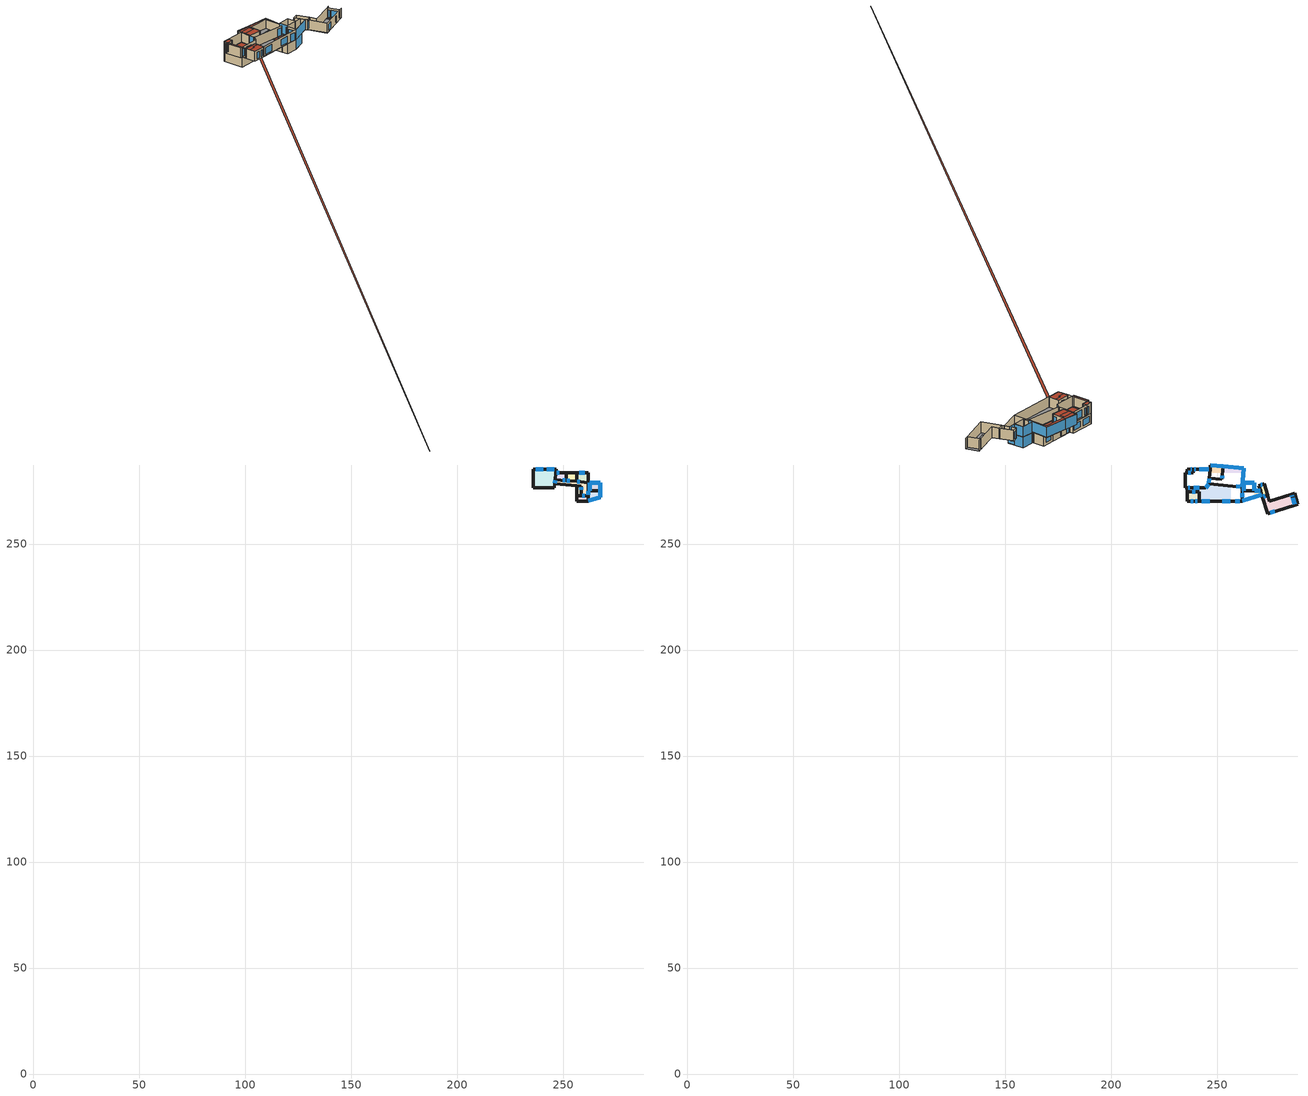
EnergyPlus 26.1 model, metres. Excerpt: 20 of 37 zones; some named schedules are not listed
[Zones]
0x0200e05j00464j
 floor ground (Generic Roof): 267.64,275.11 262.54,275.11 262.54,278.91 267.64,278.91 z0
 wall outside (Moosas Air Boundary): 267.64,275.11 262.54,275.11 z0:4.2
 wall outside (Generic Roof): 262.54,275.11 262.54,278.91 267.64,278.91 267.64,275.11 z0:4.2
 window (0x178h): 262.54,275.21 262.54,278.81 / 262.64,278.91 267.54,278.91 / 267.64,278.81 267.64,275.21 z0.1:4.1
 roof outside (Generic Roof): 262.54,275.11 267.64,275.11 267.64,278.91 262.54,278.91 z4.2
0x2200hg6400b393
 floor ground (Generic Roof): 261.81,275.11 261.81,279.01 258.04,279.35 256.63,279.48 256.43,279.5 253.19,279.8 251.77,279.92 251.51,279.95 251.23,279.97 249.82,280.1 246.31,280.42 246.26,280.42 246.23,280.07 246.1,278.62 246.07,278.31 256.41,277.37 258.67,277.16 258.67,276.97 258.67,275.4 258.67,272.75 258.88,272.75 260.27,272.75 261.81,272.75 261.81,273.08 261.81,274.97 z0
 wall outside (Generic Roof): 256.41,277.37 246.07,278.31 246.26,280.42 / 261.81,279.01 261.81,275.11 z0:4.2
 window (0x178h): 246.11,278.72 246.22,279.97 z0.1:3.14
 roof outside (Generic Roof): 256.41,277.37 246.07,278.31 246.12,278.8 246.26,280.42 246.31,280.42 251.51,279.95 256.43,279.5 261.81,279.01 261.81,276.88 261.17,276.93 258.91,277.14 258.67,277.16 z4.2; 261.81,275.11 261.81,276.88 261.17,276.93 258.91,277.14 258.67,277.16 258.67,272.75 261.81,272.75 261.81,273.99 z4.2
0x12002i83004e80
 floor ground (Generic Roof): 261.81,279.01 258.04,279.35 256.63,279.48 256.43,279.5 256.43,283.73 261.81,283.73 z0
 wall outside (Generic Roof): 256.43,283.73 261.81,283.73 261.81,279.01 256.43,279.5 z0:4.2
 window (0x178h): 257.73,283.73 260.31,283.73 z1:3.3; 257.94,279.36 256.73,279.47 z0.1:3.14
 roof outside (Generic Roof): 261.81,279.01 261.81,283.73 256.43,283.73 256.43,279.5 z4.2
0x1200hk410067d4
 floor ground (Generic Roof): 262.54,275.11 261.81,275.11 261.81,274.97 261.81,273.08 261.81,272.75 261.81,270.26 267.64,272.07 267.64,275.11 z0
 wall outside (Generic Roof): 267.64,275.11 267.64,272.07 261.81,270.26 / 261.81,272.75 261.81,275.11 262.54,275.11 z0:4.2
 window (0x178h): 261.91,275.11 262.44,275.11 / 267.64,275.01 267.64,272.17 / 267.54,272.04 261.91,270.29 z0.1:4.1; 261.81,273.18 261.81,274.87 z0.1:3.3
 roof outside (Generic Roof): 267.64,275.11 267.64,272.07 261.81,270.26 261.81,271.99 261.81,272.75 261.81,273.99 261.81,275.11 262.54,275.11 z4.2
0x02002i3d005e78
 floor ground (Generic Roof): 261.81,270.26 256.41,270.26 256.41,272.75 258.67,272.75 258.88,272.75 260.27,272.75 261.81,272.75 z0
 wall outside (Generic Roof): 258.67,272.75 261.81,272.75 261.81,270.26 256.41,270.26 256.41,272.75 z0:4.2
 window (0x178h): 258.98,272.75 260.17,272.75 z0.1:3.34
 roof outside (Generic Roof): 261.81,271.99 261.81,272.75 258.67,272.75 256.41,272.75 256.41,270.26 258.39,270.26 260.88,270.26 261.81,270.26 z4.2
0x02002d8i005a62
 floor ground (Generic Roof): 251.51,279.95 251.51,283.73 248.29,283.73 247.02,283.73 246.56,283.73 246.26,280.42 246.31,280.42 249.82,280.1 251.23,279.97 z0
 wall outside (Generic Roof): 251.51,279.95 246.31,280.42 246.26,280.42 246.56,283.73 251.51,283.73 z0:4.2
 window (0x178h): 251.13,279.98 249.92,280.09 z0.1:3.14; 247.12,283.73 248.19,283.73 z0.1:3.3
 roof outside (Generic Roof): 246.56,283.73 246.31,280.99 251.51,280.52 251.51,283.73 z4.2; 251.51,279.95 246.31,280.42 246.26,280.42 246.31,280.99 251.51,280.52 z4.2
0x02001f8j0047j3
 floor ground (Generic Roof): 256.43,283.73 256.43,279.5 253.19,279.8 251.77,279.92 251.51,279.95 251.51,283.73 z0
 wall outside (Generic Roof): 251.51,279.95 251.51,283.73 256.43,283.73 256.43,279.5 251.51,279.95 z0:4.2
 window (0x178h): 253.09,279.81 251.87,279.92 z0.1:3.14
 roof outside (Generic Roof): 256.43,283.73 252.59,283.73 252.46,282.33 252.34,280.98 252.29,280.45 251.51,280.52 251.51,279.95 256.43,279.5 z4.2; 251.51,283.73 251.51,280.52 252.29,280.45 252.34,280.98 252.46,282.33 252.59,283.73 z4.2
0x42007a760078ig
 floor ground (Generic Roof): 245.91,276.56 236.01,276.56 236.01,285.36 246.71,285.36 246.56,283.73 246.26,280.42 246.23,280.07 246.1,278.62 246.07,278.31 z0
 wall outside (Generic Roof): 246.07,278.31 245.91,276.56 236.01,276.56 236.01,285.36 246.71,285.36 246.56,283.73 z0:4.2
 window (0x178h): 237.13,285.36 240.72,285.36 / 242.35,285.36 245.95,285.36 z1:3.3
 roof outside (Generic Roof): 241.74,276.56 244.6,276.56 246.07,278.31 246.12,278.8 246.26,280.42 246.31,280.99 246.56,283.73 246.71,285.36 238.71,285.36 238.71,283.56 237.69,283.56 236.29,283.56 236.01,283.56 236.01,276.56 236.36,276.56 237.35,276.56 238.82,276.56 z4.2; 245.91,276.56,4.2 244.6,276.56,4.2 246.07,278.31,4.2 0,0,0
0x02002h4a0043dk
 floor ground (Generic Roof): 256.41,272.75 256.41,277.37 258.67,277.16 258.67,276.97 258.67,275.4 258.67,272.75 z0
 wall outside (Generic Roof): 258.67,272.75 256.41,272.75 256.41,277.37 258.67,277.16 258.67,272.75 z0:4.2
 window (0x178h): 258.67,276.87 258.67,275.5 z0.1:3.59
 roof outside (Generic Roof): 256.41,272.75 258.67,272.75 258.67,277.16 256.41,277.37 z4.2
0x12205d9g005hc6
 floor outside (Generic Roof): 252.59,283.73 252.86,286.73 246.88,287.27 246.71,285.36 246.56,283.73 251.51,283.73 z4.2
 wall outside (Generic Roof): 246.88,287.27 252.86,286.73 252.29,280.45 246.31,280.99 246.71,285.36 246.88,287.27 z4.2:8.4
 window (0x178h): 246.98,287.26 252.76,286.74 z4.3:8.3; 252.45,282.23 252.35,281.08 z4.3:7.68
 roof outside (Generic Roof): 246.86,285.36 246.86,283.46 250.64,283.46 251.56,283.46 251.73,283.46 251.73,285.36 z8.4; 252.73,285.36 251.73,285.36 251.73,283.46 251.56,283.46 250.64,283.46 246.86,283.46 246.86,280.94 252.29,280.45 z8.4; 246.31,280.99 246.86,280.94 246.86,283.46 246.86,285.36 246.71,285.36 z8.4; 246.71,285.36 246.88,287.27 252.86,286.73 252.73,285.36 251.73,285.36 246.86,285.36 z8.4
0x0220aa380046a2
 floor outside (Generic Roof): 285.26,273.1 285.53,272.24 286.72,268.37 288.18,268.82 286.62,273.89 285.16,273.44 z4.2
 wall outside (Generic Roof): 288.18,268.82 286.72,268.37 285.16,273.44 286.62,273.89 z4.2:8.4; 286.62,273.89 288.18,268.82 z4.2:4.27
 window (0x178h): 285.5,272.34 285.29,273.01 z4.3:7.5; 286.62,268.7 285.66,271.82 z4.8:7.5
0x1220f04a006id9
 floor outside (Generic Roof): 267.64,272.07 267.64,275.11 270.54,275.11 271.14,273.15 z4.2
 wall outside (Generic Roof): 271.14,273.15 261.81,270.26 261.81,275.11 262.54,275.11 / 267.64,275.11 270.54,275.11 z4.2:8.4
 window (0x178h): 261.81,272.09 261.81,273.89 z4.3:7.48; 271.04,273.12 261.91,270.29 / 267.74,275.11 270.44,275.11 / 261.91,275.11 262.44,275.11 z4.3:8.3
0x0220e05j00464j
 wall outside (Generic Roof): 262.54,275.11 262.54,278.91 267.64,278.91 267.64,275.11 z4.2:8.4
 wall outside (Moosas Air Boundary): 267.64,275.11 262.54,275.11 z4.2:8.4
 window (0x178h): 267.64,278.81 267.64,275.21 / 262.64,278.91 267.54,278.91 / 262.54,275.21 262.54,278.81 z4.3:8.3
0x7220dd4700921i
 floor outside (Generic Roof): 238.22,274.76 239.88,274.76 241.61,274.76 241.61,270.26 256.41,270.26 256.41,272.75 256.41,277.37 246.07,278.31 245.91,276.56 244.6,276.56 241.74,276.56 238.82,276.56 237.35,276.56 236.36,276.56 236.01,276.56 236.01,274.76 z4.2
 wall outside (Generic Roof): 261.81,276.88 261.81,275.11 / 261.81,270.26 241.61,270.26 / 236.01,274.76 236.01,276.56 z4.2:8.4
 window (0x178h): 246.64,270.26 242.77,270.26 z4.8:7.5; 256.22,270.26 252.52,270.26 z4.8:7.46; 260.78,270.26 258.49,270.26 z4.3:7.48
0x3220762f00694e
 floor outside (Generic Roof): 271.68,272.3 271.43,272.23 273.85,264.39 286.72,268.37 285.53,272.24 285.26,273.1 285.16,273.44 284.61,273.27 285.79,269.45 285.08,269.23 279.71,267.56 275,266.11 274.78,266.82 273.2,271.94 272.96,272.7 z4.2; 284.61,273.27 285.79,269.45 285.08,269.23 283.9,273.05 z4.2; 274.78,266.82 275,266.11 279.71,267.56 279.49,268.28 z4.2; 274.68,270.2 283.9,273.05 285.08,269.23 279.71,267.56 279.49,268.28 274.78,266.82 273.2,271.94 273.91,272.16 273.68,272.92 273.82,272.97 z4.2
 wall outside (Generic Roof): 273.82,272.97 274.68,270.2 285.16,273.44 / 286.72,268.37 273.85,264.39 271.43,272.23 z4.2:8.4
 window (0x178h): 277.33,265.46 275.05,264.76 / 282.74,267.14 282.57,267.09 z4.8:7.5
0x4220ff7k007k5i
 floor outside (Generic Roof): 256.43,283.73 252.59,283.73 252.86,286.73 262.62,285.84 261.81,276.88 261.81,279.01 261.81,283.73 z4.2
 wall outside (Generic Roof): 252.86,286.73 262.62,285.84 261.81,276.88 246.07,278.31 246.12,278.8 246.31,280.99 z4.2:8.4
 window (0x178h): 246.13,278.9 246.3,280.89 / 262.61,285.74 261.82,276.98 / 252.96,286.72 262.52,285.85 z4.3:8.3; 261.07,276.95 259.01,277.13 z4.3:7.48
 roof outside (Generic Roof): 252.86,286.73 252.73,285.36 254.22,285.36 256.72,285.36 261.81,285.36 261.81,283.46 261.81,276.88 262.62,285.84 z8.4
0x0220434d006d5i
 floor outside (Generic Roof): 272.96,272.7 271.66,276.9 272.38,277.13 273.68,272.92 z4.2; 272.17,278.32 272.52,277.16 272.38,277.13 271.66,276.9 272.96,272.7 271.68,272.3 271.43,272.23 271.14,273.15 270.54,275.11 269.78,277.58 z4.2
 wall outside (Generic Roof): 273.82,272.97 271.43,272.23 271.15,273.15 270.54,275.12 269.78,277.58 272.17,278.32 / 272.16,278.32 273.81,272.97 z4.2:8.4
 window (0x178h): 272.86,272.67 271.77,272.34 z4.3:7.4; 270.63,277.84 271.3,278.05 z4.8:7.5
0x4220i97600b3ef
 floor outside (Generic Roof): 236.01,276.56 235.11,276.56 235.11,283.56 236.01,283.56 z4.2
 wall outside (Generic Roof): 246.07,278.31 244.6,276.56 236.01,276.56 235.11,276.56 235.11,283.56 236.01,283.56 / 238.71,285.36 246.71,285.36 z4.2:8.4
 window (0x178h): 237.25,276.56 236.46,276.56 z4.3:7.52; 241.64,276.56 238.92,276.56 z4.3:7.44; 246.01,278.23 244.66,276.64 z4.3:8.3; 241.52,285.36 246.18,285.36 / 239.35,285.36 239.96,285.36 z4.8:7.5
 roof outside (Generic Roof): 235.11,276.56 236.01,276.56 236.01,283.56 235.11,283.56 z8.4
0x12202834004ifg
 floor outside (Generic Roof): 236.01,270.26 236.01,274.76 238.22,274.76 239.88,274.76 241.61,274.76 241.61,270.26 z4.2
 wall outside (Generic Roof): 236.01,270.26 236.01,274.76 241.61,274.76 241.61,270.26 236.01,270.26 z4.2:8.4
 window (0x178h): 238.78,270.26 237.51,270.26 / 240.61,270.26 239.82,270.26 z4.8:7.5; 238.32,274.76 239.78,274.76 z4.3:7.42
 roof outside (Generic Roof): 240.93,273.51 241.59,273.51 241.59,274.76 236.01,274.76 236.01,272.73 238.77,272.73 238.77,273.51 239.98,273.51 z8.4; 241.61,270.26 241.61,273.51 241.59,273.51 240.93,273.51 239.98,273.51 238.77,273.51 238.77,272.73 236.01,272.73 236.01,270.26 z8.4
0x02204894004b09
 floor outside (Generic Roof): 236.01,285.36 238.71,285.36 238.71,283.56 237.69,283.56 236.29,283.56 236.01,283.56 z4.2
 wall outside (Generic Roof): 238.71,285.36 238.71,283.56 236.01,283.56 236.01,285.36 238.71,285.36 z4.2:8.4
 window (0x178h): 237.59,283.56 236.39,283.56 z4.3:7.57; 237.5,285.36 238.11,285.36 z4.8:7.5
 roof outside (Generic Roof): 238.71,285.36 236.01,285.36 236.01,283.56 238.71,283.56 z8.4
[Building]
unnamed: North Axis=0; Terrain=City; Solar Distribution=FullExteriorWithReflections
[Site:Location]
Site 1: Latitude=0; Longitude=0; Time Zone=0; Elevation=0
[SizingPeriod:DesignDay] Day of Month=21; DryBulb Temperature Range Modifier Type=DefaultMultipliers; Barometric Pressure=101097; Wind Direction=0; Rain Indicator=No; Snow Indicator=No; Daylight Saving Time Indicator=No; Solar Model Indicator=ASHRAEClearSky; Begin Environment Reset Mode=FullResetAtBeginEnvironment
Name | Month | Day Type | Maximum DryBulb Temperature | Daily DryBulb Temperature Range | Humidity Condition Type | Wetbulb or DewPoint at Maximum DryBulb | Wind Speed | Sky Clearness
Suzhou Ann Clg .4% Condns DP=>MDB | 8 | SummerDesignDay | 34.8 | 6.7 | Dewpoint | 27.6 | 3.35 | 1
Suzhou Ann Htg 99.6% Condns DB | 1 | WinterDesignDay | -4 | 0 | Wetbulb | -4 | 6.71 | 0
[Site:WaterMainsTemperature]
Calculation Method=CorrelationFromWeatherFile
[Material] Thermal Absorptance=0.9
Name | Roughness | Thickness | Conductivity | Density | Specific Heat | Solar Absorptance | Visible Absorptance
Generic 50mm Insulation | MediumRough | 0.05 | 0.03 | 43 | 1210 | 0.7 | 0.7
Generic Acoustic Tile | MediumSmooth | 0.02 | 0.06 | 368 | 590 | 0.2 | 0.2
Generic Ceiling Air Gap | Smooth | 0.1 | 0.556 | 1.28 | 1000 | 0.7 | 0.7
Generic LW Concrete | MediumRough | 0.1 | 0.53 | 1280 | 840 | 0.8 | 0.8
Generic Roof Membrane | MediumRough | 0.01 | 0.16 | 1120 | 1460 | 0.65 | 0.65
[WINDOWMATERIAL:SIMPLEGLAZINGSYSTEM]
g_0xdbie: UFactor=1.8; Solar Heat Gain Coefficient=0.3; Visible Transmittance=0.744
[Construction]
Generic Roof: Generic Roof Membrane, Generic 50mm Insulation, Generic LW Concrete, Generic Ceiling Air Gap, Generic Acoustic Tile
[CONSTRUCTION]
0x178h: g_0xdbie
[CONSTRUCTION:AIRBOUNDARY]
Moosas Air Boundary: SimpleMixing, 0.5, Always On
[ZONE] Type=1; Multiplier=1; Ceiling Height=4; Part of Total Floor Area=Yes
Name | Volume | Floor Area
0x02001f8j0047j3 | 82.7593 | 19.7046
0x02002d8i005a62 | 76.0326 | 18.103
0x02002h4a0043dk | 42.8564 | 10.2039
0x02002i3d005e78 | 56.4732 | 13.446
0x0200e05j00464j; 0x0220e05j00464j | 81.396 | 19.38
0x0220434d006d5i | 58.6688 | 13.9688
0x02204894004b09 | 20.412 | 4.86
0x0220aa380046a2 | 34.0376 | 8.1042
0x12002i83004e80 | 101.117 | 24.0755
0x1200hk410067d4 | 96.5973 | 22.9994
0x12202834004ifg | 105.84 | 25.2
0x12205d9g005hc6 | 158.977 | 37.8517
0x1220f04a006id9 | 131.061 | 31.2049
0x2200hg6400b393 | 196.483 | 46.7817
0x3220762f00694e | 330.715 | 78.7417
0x42007a760078ig | 380.666 | 90.6348
0x4220ff7k007k5i | 438.288 | 104.354
0x4220i97600b3ef | 381.924 | 90.93435
0x7220dd4700921i | 650.652 | 154.917
[PEOPLE] Number of People Calculation Method=People/Area; People per Floor Area=0.0565; Fraction Radiant=0.3; Sensible Heat Fraction=autocalculate; Carbon Dioxide Generation Rate=3.82e-08; Enable ASHRAE 55 Comfort Warnings=No; Mean Radiant Temperature Calculation Type=EnclosureAveraged; Clothing Insulation Calculation Method=ClothingInsulationSchedule; Cold Stress Temperature Threshold=15.56; Heat Stress Temperature Threshold=30
Name | Zone or ZoneList or Space or SpaceList | Number of People Schedule | Activity Level Schedule
0x02001f8j0047j3_People | 0x02001f8j0047j3 | 0x02001f8j0047j3PeopleNumber_of_People_Schedule_Name | 0x02001f8j0047j3PeopleActivity_Level_Schedule_Name
0x02002d8i005a62_People | 0x02002d8i005a62 | 0x02002d8i005a62PeopleNumber_of_People_Schedule_Name | 0x02002d8i005a62PeopleActivity_Level_Schedule_Name
0x02002h4a0043dk_People | 0x02002h4a0043dk | 0x02002h4a0043dkPeopleNumber_of_People_Schedule_Name | 0x02002h4a0043dkPeopleActivity_Level_Schedule_Name
0x02002i3d005e78_People | 0x02002i3d005e78 | 0x02002i3d005e78PeopleNumber_of_People_Schedule_Name | 0x02002i3d005e78PeopleActivity_Level_Schedule_Name
0x0200e05j00464j_People | 0x0200e05j00464j | 0x0200e05j00464jPeopleNumber_of_People_Schedule_Name | 0x0200e05j00464jPeopleActivity_Level_Schedule_Name
0x0220434d006d5i_People | 0x0220434d006d5i | 0x0220434d006d5iPeopleNumber_of_People_Schedule_Name | 0x0220434d006d5iPeopleActivity_Level_Schedule_Name
0x02204894004b09_People | 0x02204894004b09 | 0x02204894004b09PeopleNumber_of_People_Schedule_Name | 0x02204894004b09PeopleActivity_Level_Schedule_Name
0x0220aa380046a2_People | 0x0220aa380046a2 | 0x0220aa380046a2PeopleNumber_of_People_Schedule_Name | 0x0220aa380046a2PeopleActivity_Level_Schedule_Name
0x0220e05j00464j_People | 0x0220e05j00464j | 0x0220e05j00464jPeopleNumber_of_People_Schedule_Name | 0x0220e05j00464jPeopleActivity_Level_Schedule_Name
0x12002i83004e80_People | 0x12002i83004e80 | 0x12002i83004e80PeopleNumber_of_People_Schedule_Name | 0x12002i83004e80PeopleActivity_Level_Schedule_Name
0x1200hk410067d4_People | 0x1200hk410067d4 | 0x1200hk410067d4PeopleNumber_of_People_Schedule_Name | 0x1200hk410067d4PeopleActivity_Level_Schedule_Name
0x12202834004ifg_People | 0x12202834004ifg | 0x12202834004ifgPeopleNumber_of_People_Schedule_Name | 0x12202834004ifgPeopleActivity_Level_Schedule_Name
0x12205d9g005hc6_People | 0x12205d9g005hc6 | 0x12205d9g005hc6PeopleNumber_of_People_Schedule_Name | 0x12205d9g005hc6PeopleActivity_Level_Schedule_Name
0x1220f04a006id9_People | 0x1220f04a006id9 | 0x1220f04a006id9PeopleNumber_of_People_Schedule_Name | 0x1220f04a006id9PeopleActivity_Level_Schedule_Name
0x2200hg6400b393_People | 0x2200hg6400b393 | 0x2200hg6400b393PeopleNumber_of_People_Schedule_Name | 0x2200hg6400b393PeopleActivity_Level_Schedule_Name
0x3220762f00694e_People | 0x3220762f00694e | 0x3220762f00694ePeopleNumber_of_People_Schedule_Name | 0x3220762f00694ePeopleActivity_Level_Schedule_Name
0x42007a760078ig_People | 0x42007a760078ig | 0x42007a760078igPeopleNumber_of_People_Schedule_Name | 0x42007a760078igPeopleActivity_Level_Schedule_Name
0x4220ff7k007k5i_People | 0x4220ff7k007k5i | 0x4220ff7k007k5iPeopleNumber_of_People_Schedule_Name | 0x4220ff7k007k5iPeopleActivity_Level_Schedule_Name
0x4220i97600b3ef_People | 0x4220i97600b3ef | 0x4220i97600b3efPeopleNumber_of_People_Schedule_Name | 0x4220i97600b3efPeopleActivity_Level_Schedule_Name
0x7220dd4700921i_People | 0x7220dd4700921i | 0x7220dd4700921iPeopleNumber_of_People_Schedule_Name | 0x7220dd4700921iPeopleActivity_Level_Schedule_Name
[LIGHTS] Design Level Calculation Method=Watts/Area; Watts per Floor Area=10.55; Return Air Fraction=0; Fraction Radiant=0.7; Fraction Visible=0.2; Fraction Replaceable=1; EndUse Subcategory=General; Return Air Fraction Calculated from Plenum Temperature=No; Return Air Fraction Function of Plenum Temperature Coefficient 1=0; Return Air Fraction Function of Plenum Temperature Coefficient 2=0
Name | Zone or ZoneList or Space or SpaceList | Schedule
0x02001f8j0047j3_Lights | 0x02001f8j0047j3 | 0x02001f8j0047j3LightsSchedule_Name
0x02002d8i005a62_Lights | 0x02002d8i005a62 | 0x02002d8i005a62LightsSchedule_Name
0x02002h4a0043dk_Lights | 0x02002h4a0043dk | 0x02002h4a0043dkLightsSchedule_Name
0x02002i3d005e78_Lights | 0x02002i3d005e78 | 0x02002i3d005e78LightsSchedule_Name
0x0200e05j00464j_Lights | 0x0200e05j00464j | 0x0200e05j00464jLightsSchedule_Name
0x0220434d006d5i_Lights | 0x0220434d006d5i | 0x0220434d006d5iLightsSchedule_Name
0x02204894004b09_Lights | 0x02204894004b09 | 0x02204894004b09LightsSchedule_Name
0x0220aa380046a2_Lights | 0x0220aa380046a2 | 0x0220aa380046a2LightsSchedule_Name
0x0220e05j00464j_Lights | 0x0220e05j00464j | 0x0220e05j00464jLightsSchedule_Name
0x12002i83004e80_Lights | 0x12002i83004e80 | 0x12002i83004e80LightsSchedule_Name
0x1200hk410067d4_Lights | 0x1200hk410067d4 | 0x1200hk410067d4LightsSchedule_Name
0x12202834004ifg_Lights | 0x12202834004ifg | 0x12202834004ifgLightsSchedule_Name
0x12205d9g005hc6_Lights | 0x12205d9g005hc6 | 0x12205d9g005hc6LightsSchedule_Name
0x1220f04a006id9_Lights | 0x1220f04a006id9 | 0x1220f04a006id9LightsSchedule_Name
0x2200hg6400b393_Lights | 0x2200hg6400b393 | 0x2200hg6400b393LightsSchedule_Name
0x3220762f00694e_Lights | 0x3220762f00694e | 0x3220762f00694eLightsSchedule_Name
0x42007a760078ig_Lights | 0x42007a760078ig | 0x42007a760078igLightsSchedule_Name
0x4220ff7k007k5i_Lights | 0x4220ff7k007k5i | 0x4220ff7k007k5iLightsSchedule_Name
0x4220i97600b3ef_Lights | 0x4220i97600b3ef | 0x4220i97600b3efLightsSchedule_Name
0x7220dd4700921i_Lights | 0x7220dd4700921i | 0x7220dd4700921iLightsSchedule_Name
[ELECTRICEQUIPMENT] Design Level Calculation Method=Watts/Area; Watts per Floor Area=10.33; Fraction Latent=0; Fraction Radiant=0.5; Fraction Lost=0; EndUse Subcategory=Electric Equipment
Name | Zone or ZoneList or Space or SpaceList | Schedule
0x02001f8j0047j3_Equipment | 0x02001f8j0047j3 | 0x02001f8j0047j3ElectricEquipmentSchedule_Name
0x02002d8i005a62_Equipment | 0x02002d8i005a62 | 0x02002d8i005a62ElectricEquipmentSchedule_Name
0x02002h4a0043dk_Equipment | 0x02002h4a0043dk | 0x02002h4a0043dkElectricEquipmentSchedule_Name
0x02002i3d005e78_Equipment | 0x02002i3d005e78 | 0x02002i3d005e78ElectricEquipmentSchedule_Name
0x0200e05j00464j_Equipment | 0x0200e05j00464j | 0x0200e05j00464jElectricEquipmentSchedule_Name
0x0220434d006d5i_Equipment | 0x0220434d006d5i | 0x0220434d006d5iElectricEquipmentSchedule_Name
0x02204894004b09_Equipment | 0x02204894004b09 | 0x02204894004b09ElectricEquipmentSchedule_Name
0x0220aa380046a2_Equipment | 0x0220aa380046a2 | 0x0220aa380046a2ElectricEquipmentSchedule_Name
0x0220e05j00464j_Equipment | 0x0220e05j00464j | 0x0220e05j00464jElectricEquipmentSchedule_Name
0x12002i83004e80_Equipment | 0x12002i83004e80 | 0x12002i83004e80ElectricEquipmentSchedule_Name
0x1200hk410067d4_Equipment | 0x1200hk410067d4 | 0x1200hk410067d4ElectricEquipmentSchedule_Name
0x12202834004ifg_Equipment | 0x12202834004ifg | 0x12202834004ifgElectricEquipmentSchedule_Name
0x12205d9g005hc6_Equipment | 0x12205d9g005hc6 | 0x12205d9g005hc6ElectricEquipmentSchedule_Name
0x1220f04a006id9_Equipment | 0x1220f04a006id9 | 0x1220f04a006id9ElectricEquipmentSchedule_Name
0x2200hg6400b393_Equipment | 0x2200hg6400b393 | 0x2200hg6400b393ElectricEquipmentSchedule_Name
0x3220762f00694e_Equipment | 0x3220762f00694e | 0x3220762f00694eElectricEquipmentSchedule_Name
0x42007a760078ig_Equipment | 0x42007a760078ig | 0x42007a760078igElectricEquipmentSchedule_Name
0x4220ff7k007k5i_Equipment | 0x4220ff7k007k5i | 0x4220ff7k007k5iElectricEquipmentSchedule_Name
0x4220i97600b3ef_Equipment | 0x4220i97600b3ef | 0x4220i97600b3efElectricEquipmentSchedule_Name
0x7220dd4700921i_Equipment | 0x7220dd4700921i | 0x7220dd4700921iElectricEquipmentSchedule_Name
[ZONEINFILTRATION:DESIGNFLOWRATE] Design Flow Rate Calculation Method=Flow/Zone; Flow Rate per Exterior Surface Area=0.0002266; Constant Term Coefficient=1; Temperature Term Coefficient=0; Velocity Term Coefficient=0; Velocity Squared Term Coefficient=0; Density Basis=Outdoor
Name | Zone or ZoneList or Space or SpaceList | Design Flow Rate
0x02001f8j0047j3_Infiltration | 0x02001f8j0047j3 | 0.0204266
0x02002d8i005a62_Infiltration | 0x02002d8i005a62 | 0.018573
0x02002h4a0043dk_Infiltration | 0x02002h4a0043dk | 0.0139045
0x02002i3d005e78_Infiltration | 0x02002i3d005e78 | 0.0169815
0x0200e05j00464j_Infiltration | 0x0200e05j00464j | 0.0213321
0x0220434d006d5i_Infiltration | 0x0220434d006d5i | 0.0176
0x02204894004b09_Infiltration | 0x02204894004b09 | 0.00856593
0x0220aa380046a2_Infiltration | 0x0220aa380046a2 | 0.00918281
0x0220e05j00464j_Infiltration | 0x0220e05j00464j | 0.0213321
0x12002i83004e80_Infiltration | 0x12002i83004e80 | 0.0231955
0x1200hk410067d4_Infiltration | 0x1200hk410067d4 | 0.0240838
0x12202834004ifg_Infiltration | 0x12202834004ifg | 0.0236806
0x12205d9g005hc6_Infiltration | 0x12205d9g005hc6 | 0.0309055
0x1220f04a006id9_Infiltration | 0x1220f04a006id9 | 0.0312503
0x2200hg6400b393_Infiltration | 0x2200hg6400b393 | 0.04607
0x3220762f00694e_Infiltration | 0x3220762f00694e | 0.0574028
0x42007a760078ig_Infiltration | 0x42007a760078ig | 0.05586
0x4220ff7k007k5i_Infiltration | 0x4220ff7k007k5i | 0.0680274
0x4220i97600b3ef_Infiltration | 0x4220i97600b3ef | 0.053887
0x7220dd4700921i_Infiltration | 0x7220dd4700921i | 0.0894567
[DESIGNSPECIFICATION:OUTDOORAIR] Outdoor Air Method=Sum; Outdoor Air Flow per Person=0; Outdoor Air Flow per Zone Floor Area=0.000305; Outdoor Air Flow per Zone=0; Outdoor Air Flow Air Changes per Hour=0
0x02001f8j0047j3; 0x02002d8i005a62; 0x02002h4a0043dk; 0x02002i3d005e78; 0x0200e05j00464j; 0x0220434d006d5i; 0x02204894004b09; 0x0220aa380046a2; 0x0220e05j00464j; 0x12002i83004e80; 0x1200hk410067d4; 0x12202834004ifg; 0x12205d9g005hc6; 0x1220f04a006id9; 0x2200hg6400b393; 0x3220762f00694e; 0x42007a760078ig; 0x4220ff7k007k5i; 0x4220i97600b3ef; 0x7220dd4700921i
[SIZING:ZONE] Zone Cooling Design Supply Air Temperature Input Method=SupplyAirTemperature; Zone Cooling Design Supply Air Temperature=14; Zone Cooling Design Supply Air Temperature Difference=11.11; Zone Heating Design Supply Air Temperature Input Method=SupplyAirTemperature; Zone Heating Design Supply Air Temperature=40; Zone Heating Design Supply Air Temperature Difference=11.11; Zone Cooling Design Supply Air Humidity Ratio=0.0085; Zone Heating Design Supply Air Humidity Ratio=0.008; Cooling Design Air Flow Method=DesignDay; Cooling Design Air Flow Rate=0; Cooling Minimum Air Flow per Zone Floor Area=0.000762; Cooling Minimum Air Flow=0; Cooling Minimum Air Flow Fraction=0; Heating Design Air Flow Method=DesignDay; Heating Design Air Flow Rate=0; Heating Maximum Air Flow per Zone Floor Area=0.002032; Heating Maximum Air Flow=0.141576; Heating Maximum Air Flow Fraction=0.3; Account for Dedicated Outdoor Air System=No; Dedicated Outdoor Air System Control Strategy=NeutralSupplyAir; Dedicated Outdoor Air Low Setpoint Temperature for Design=autosize; Dedicated Outdoor Air High Setpoint Temperature for Design=autosize; Zone Load Sizing Method=Sensible Load Only No Latent Load; Zone Latent Cooling Design Supply Air Humidity Ratio Input Method=HumidityRatioDifference; Zone Cooling Design Supply Air Humidity Ratio Difference=0.005; Zone Latent Heating Design Supply Air Humidity Ratio Input Method=HumidityRatioDifference; Zone Humidification Design Supply Air Humidity Ratio Difference=0.005; Type of Space Sum to Use=Coincident; Heating Coil Sizing Method=None; Maximum Heating Capacity To Cooling Load Sizing Ratio=1
Name | Design Specification Outdoor Air Object
0x02001f8j0047j3 | 0x02001f8j0047j3
0x02002d8i005a62 | 0x02002d8i005a62
0x02002h4a0043dk | 0x02002h4a0043dk
0x02002i3d005e78 | 0x02002i3d005e78
0x0200e05j00464j | 0x0200e05j00464j
0x0220434d006d5i | 0x0220434d006d5i
0x02204894004b09 | 0x02204894004b09
0x0220aa380046a2 | 0x0220aa380046a2
0x0220e05j00464j | 0x0220e05j00464j
0x12002i83004e80 | 0x12002i83004e80
0x1200hk410067d4 | 0x1200hk410067d4
0x12202834004ifg | 0x12202834004ifg
0x12205d9g005hc6 | 0x12205d9g005hc6
0x1220f04a006id9 | 0x1220f04a006id9
0x2200hg6400b393 | 0x2200hg6400b393
0x3220762f00694e | 0x3220762f00694e
0x42007a760078ig | 0x42007a760078ig
0x4220ff7k007k5i | 0x4220ff7k007k5i
0x4220i97600b3ef | 0x4220i97600b3ef
0x7220dd4700921i | 0x7220dd4700921i
[ZONECONTROL:THERMOSTAT] Temperature Difference Between Cutout And Setpoint=0
Name | Zone or ZoneList | Control Type Schedule | Control 1
0x02001f8j0047j3_Thermostat | 0x02001f8j0047j3 | 0x02001f8j0047j3ZoneControl:ThermostatControl_Type_Schedule_Name | 0x02001f8j0047j3_SetPoint
0x02002d8i005a62_Thermostat | 0x02002d8i005a62 | 0x02002d8i005a62ZoneControl:ThermostatControl_Type_Schedule_Name | 0x02002d8i005a62_SetPoint
0x02002h4a0043dk_Thermostat | 0x02002h4a0043dk | 0x02002h4a0043dkZoneControl:ThermostatControl_Type_Schedule_Name | 0x02002h4a0043dk_SetPoint
0x02002i3d005e78_Thermostat | 0x02002i3d005e78 | 0x02002i3d005e78ZoneControl:ThermostatControl_Type_Schedule_Name | 0x02002i3d005e78_SetPoint
0x0200e05j00464j_Thermostat | 0x0200e05j00464j | 0x0200e05j00464jZoneControl:ThermostatControl_Type_Schedule_Name | 0x0200e05j00464j_SetPoint
0x0220434d006d5i_Thermostat | 0x0220434d006d5i | 0x0220434d006d5iZoneControl:ThermostatControl_Type_Schedule_Name | 0x0220434d006d5i_SetPoint
0x02204894004b09_Thermostat | 0x02204894004b09 | 0x02204894004b09ZoneControl:ThermostatControl_Type_Schedule_Name | 0x02204894004b09_SetPoint
0x0220aa380046a2_Thermostat | 0x0220aa380046a2 | 0x0220aa380046a2ZoneControl:ThermostatControl_Type_Schedule_Name | 0x0220aa380046a2_SetPoint
0x0220e05j00464j_Thermostat | 0x0220e05j00464j | 0x0220e05j00464jZoneControl:ThermostatControl_Type_Schedule_Name | 0x0220e05j00464j_SetPoint
0x12002i83004e80_Thermostat | 0x12002i83004e80 | 0x12002i83004e80ZoneControl:ThermostatControl_Type_Schedule_Name | 0x12002i83004e80_SetPoint
0x1200hk410067d4_Thermostat | 0x1200hk410067d4 | 0x1200hk410067d4ZoneControl:ThermostatControl_Type_Schedule_Name | 0x1200hk410067d4_SetPoint
0x12202834004ifg_Thermostat | 0x12202834004ifg | 0x12202834004ifgZoneControl:ThermostatControl_Type_Schedule_Name | 0x12202834004ifg_SetPoint
0x12205d9g005hc6_Thermostat | 0x12205d9g005hc6 | 0x12205d9g005hc6ZoneControl:ThermostatControl_Type_Schedule_Name | 0x12205d9g005hc6_SetPoint
0x1220f04a006id9_Thermostat | 0x1220f04a006id9 | 0x1220f04a006id9ZoneControl:ThermostatControl_Type_Schedule_Name | 0x1220f04a006id9_SetPoint
0x2200hg6400b393_Thermostat | 0x2200hg6400b393 | 0x2200hg6400b393ZoneControl:ThermostatControl_Type_Schedule_Name | 0x2200hg6400b393_SetPoint
0x3220762f00694e_Thermostat | 0x3220762f00694e | 0x3220762f00694eZoneControl:ThermostatControl_Type_Schedule_Name | 0x3220762f00694e_SetPoint
0x42007a760078ig_Thermostat | 0x42007a760078ig | 0x42007a760078igZoneControl:ThermostatControl_Type_Schedule_Name | 0x42007a760078ig_SetPoint
0x4220ff7k007k5i_Thermostat | 0x4220ff7k007k5i | 0x4220ff7k007k5iZoneControl:ThermostatControl_Type_Schedule_Name | 0x4220ff7k007k5i_SetPoint
0x4220i97600b3ef_Thermostat | 0x4220i97600b3ef | 0x4220i97600b3efZoneControl:ThermostatControl_Type_Schedule_Name | 0x4220i97600b3ef_SetPoint
0x7220dd4700921i_Thermostat | 0x7220dd4700921i | 0x7220dd4700921iZoneControl:ThermostatControl_Type_Schedule_Name | 0x7220dd4700921i_SetPoint
[THERMOSTATSETPOINT:DUALSETPOINT]
Name | Heating Setpoint Temperature Schedule | Cooling Setpoint Temperature Schedule
0x02001f8j0047j3_SetPoint | 0x02001f8j0047j3ThermostatSetpoint:DualSetpointHeating_Setpoint_Temperature_Schedule_Name | 0x02001f8j0047j3ThermostatSetpoint:DualSetpointCooling_Setpoint_Temperature_Schedule_Name
0x02002d8i005a62_SetPoint | 0x02002d8i005a62ThermostatSetpoint:DualSetpointHeating_Setpoint_Temperature_Schedule_Name | 0x02002d8i005a62ThermostatSetpoint:DualSetpointCooling_Setpoint_Temperature_Schedule_Name
0x02002h4a0043dk_SetPoint | 0x02002h4a0043dkThermostatSetpoint:DualSetpointHeating_Setpoint_Temperature_Schedule_Name | 0x02002h4a0043dkThermostatSetpoint:DualSetpointCooling_Setpoint_Temperature_Schedule_Name
0x02002i3d005e78_SetPoint | 0x02002i3d005e78ThermostatSetpoint:DualSetpointHeating_Setpoint_Temperature_Schedule_Name | 0x02002i3d005e78ThermostatSetpoint:DualSetpointCooling_Setpoint_Temperature_Schedule_Name
0x0200e05j00464j_SetPoint | 0x0200e05j00464jThermostatSetpoint:DualSetpointHeating_Setpoint_Temperature_Schedule_Name | 0x0200e05j00464jThermostatSetpoint:DualSetpointCooling_Setpoint_Temperature_Schedule_Name
0x0220434d006d5i_SetPoint | 0x0220434d006d5iThermostatSetpoint:DualSetpointHeating_Setpoint_Temperature_Schedule_Name | 0x0220434d006d5iThermostatSetpoint:DualSetpointCooling_Setpoint_Temperature_Schedule_Name
0x02204894004b09_SetPoint | 0x02204894004b09ThermostatSetpoint:DualSetpointHeating_Setpoint_Temperature_Schedule_Name | 0x02204894004b09ThermostatSetpoint:DualSetpointCooling_Setpoint_Temperature_Schedule_Name
0x0220aa380046a2_SetPoint | 0x0220aa380046a2ThermostatSetpoint:DualSetpointHeating_Setpoint_Temperature_Schedule_Name | 0x0220aa380046a2ThermostatSetpoint:DualSetpointCooling_Setpoint_Temperature_Schedule_Name
0x0220e05j00464j_SetPoint | 0x0220e05j00464jThermostatSetpoint:DualSetpointHeating_Setpoint_Temperature_Schedule_Name | 0x0220e05j00464jThermostatSetpoint:DualSetpointCooling_Setpoint_Temperature_Schedule_Name
0x12002i83004e80_SetPoint | 0x12002i83004e80ThermostatSetpoint:DualSetpointHeating_Setpoint_Temperature_Schedule_Name | 0x12002i83004e80ThermostatSetpoint:DualSetpointCooling_Setpoint_Temperature_Schedule_Name
0x1200hk410067d4_SetPoint | 0x1200hk410067d4ThermostatSetpoint:DualSetpointHeating_Setpoint_Temperature_Schedule_Name | 0x1200hk410067d4ThermostatSetpoint:DualSetpointCooling_Setpoint_Temperature_Schedule_Name
0x12202834004ifg_SetPoint | 0x12202834004ifgThermostatSetpoint:DualSetpointHeating_Setpoint_Temperature_Schedule_Name | 0x12202834004ifgThermostatSetpoint:DualSetpointCooling_Setpoint_Temperature_Schedule_Name
0x12205d9g005hc6_SetPoint | 0x12205d9g005hc6ThermostatSetpoint:DualSetpointHeating_Setpoint_Temperature_Schedule_Name | 0x12205d9g005hc6ThermostatSetpoint:DualSetpointCooling_Setpoint_Temperature_Schedule_Name
0x1220f04a006id9_SetPoint | 0x1220f04a006id9ThermostatSetpoint:DualSetpointHeating_Setpoint_Temperature_Schedule_Name | 0x1220f04a006id9ThermostatSetpoint:DualSetpointCooling_Setpoint_Temperature_Schedule_Name
0x2200hg6400b393_SetPoint | 0x2200hg6400b393ThermostatSetpoint:DualSetpointHeating_Setpoint_Temperature_Schedule_Name | 0x2200hg6400b393ThermostatSetpoint:DualSetpointCooling_Setpoint_Temperature_Schedule_Name
0x3220762f00694e_SetPoint | 0x3220762f00694eThermostatSetpoint:DualSetpointHeating_Setpoint_Temperature_Schedule_Name | 0x3220762f00694eThermostatSetpoint:DualSetpointCooling_Setpoint_Temperature_Schedule_Name
0x42007a760078ig_SetPoint | 0x42007a760078igThermostatSetpoint:DualSetpointHeating_Setpoint_Temperature_Schedule_Name | 0x42007a760078igThermostatSetpoint:DualSetpointCooling_Setpoint_Temperature_Schedule_Name
0x4220ff7k007k5i_SetPoint | 0x4220ff7k007k5iThermostatSetpoint:DualSetpointHeating_Setpoint_Temperature_Schedule_Name | 0x4220ff7k007k5iThermostatSetpoint:DualSetpointCooling_Setpoint_Temperature_Schedule_Name
0x4220i97600b3ef_SetPoint | 0x4220i97600b3efThermostatSetpoint:DualSetpointHeating_Setpoint_Temperature_Schedule_Name | 0x4220i97600b3efThermostatSetpoint:DualSetpointCooling_Setpoint_Temperature_Schedule_Name
0x7220dd4700921i_SetPoint | 0x7220dd4700921iThermostatSetpoint:DualSetpointHeating_Setpoint_Temperature_Schedule_Name | 0x7220dd4700921iThermostatSetpoint:DualSetpointCooling_Setpoint_Temperature_Schedule_Name
[ZONEHVAC:IDEALLOADSAIRSYSTEM] Maximum Heating Supply Air Temperature=50; Minimum Cooling Supply Air Temperature=13; Maximum Heating Supply Air Humidity Ratio=0.0156; Minimum Cooling Supply Air Humidity Ratio=0.0077; Heating Limit=LimitCapacity; Maximum Sensible Heating Capacity=Autosize; Cooling Limit=LimitFlowRateAndCapacity; Maximum Cooling Air Flow Rate=Autosize; Maximum Total Cooling Capacity=Autosize; Dehumidification Control Type=None; Cooling Sensible Heat Ratio=0.7; Humidification Control Type=None; Demand Controlled Ventilation Type=None; Outdoor Air Economizer Type=DifferentialDryBulb; Heat Recovery Type=None; Sensible Heat Recovery Effectiveness=0; Latent Heat Recovery Effectiveness=0; Heating Fuel Type=DistrictHeatingWater; Cooling Fuel Type=DistrictCooling
Name | Design Specification Outdoor Air Object
0x02001f8j0047j3_Ideal Loads Air | 0x02001f8j0047j3
0x02002d8i005a62_Ideal Loads Air | 0x02002d8i005a62
0x02002h4a0043dk_Ideal Loads Air | 0x02002h4a0043dk
0x02002i3d005e78_Ideal Loads Air | 0x02002i3d005e78
0x0200e05j00464j_Ideal Loads Air | 0x0200e05j00464j
0x0220434d006d5i_Ideal Loads Air | 0x0220434d006d5i
0x02204894004b09_Ideal Loads Air | 0x02204894004b09
0x0220aa380046a2_Ideal Loads Air | 0x0220aa380046a2
0x0220e05j00464j_Ideal Loads Air | 0x0220e05j00464j
0x12002i83004e80_Ideal Loads Air | 0x12002i83004e80
0x1200hk410067d4_Ideal Loads Air | 0x1200hk410067d4
0x12202834004ifg_Ideal Loads Air | 0x12202834004ifg
0x12205d9g005hc6_Ideal Loads Air | 0x12205d9g005hc6
0x1220f04a006id9_Ideal Loads Air | 0x1220f04a006id9
0x2200hg6400b393_Ideal Loads Air | 0x2200hg6400b393
0x3220762f00694e_Ideal Loads Air | 0x3220762f00694e
0x42007a760078ig_Ideal Loads Air | 0x42007a760078ig
0x4220ff7k007k5i_Ideal Loads Air | 0x4220ff7k007k5i
0x4220i97600b3ef_Ideal Loads Air | 0x4220i97600b3ef
0x7220dd4700921i_Ideal Loads Air | 0x7220dd4700921i
[Zone equipment]
0x02001f8j0047j3: 0x02001f8j0047j3_Ideal Loads Air
0x02002d8i005a62: 0x02002d8i005a62_Ideal Loads Air
0x02002h4a0043dk: 0x02002h4a0043dk_Ideal Loads Air
0x02002i3d005e78: 0x02002i3d005e78_Ideal Loads Air
0x0200e05j00464j: 0x0200e05j00464j_Ideal Loads Air
0x0220434d006d5i: 0x0220434d006d5i_Ideal Loads Air
0x02204894004b09: 0x02204894004b09_Ideal Loads Air
0x0220aa380046a2: 0x0220aa380046a2_Ideal Loads Air
0x0220e05j00464j: 0x0220e05j00464j_Ideal Loads Air
0x12002i83004e80: 0x12002i83004e80_Ideal Loads Air
0x1200hk410067d4: 0x1200hk410067d4_Ideal Loads Air
0x12202834004ifg: 0x12202834004ifg_Ideal Loads Air
0x12205d9g005hc6: 0x12205d9g005hc6_Ideal Loads Air
0x1220f04a006id9: 0x1220f04a006id9_Ideal Loads Air
0x2200hg6400b393: 0x2200hg6400b393_Ideal Loads Air
0x3220762f00694e: 0x3220762f00694e_Ideal Loads Air
0x42007a760078ig: 0x42007a760078ig_Ideal Loads Air
0x4220ff7k007k5i: 0x4220ff7k007k5i_Ideal Loads Air
0x4220i97600b3ef: 0x4220i97600b3ef_Ideal Loads Air
0x7220dd4700921i: 0x7220dd4700921i_Ideal Loads Air
[Schedule:Day:Interval]
OfficeMedium LIGHT_SCH_Sun: No, 06:00, 0.05, 18:00, 0.0431163, 24:00, 0.05
OfficeMedium LIGHT_SCH_Workday: No, 05:00, 0.05, 06:00, 0.1, 07:00, 0.0862326, 08:00, 0.258698, 17:00, 0.776093, 18:00, 0.431163, 20:00, 0.258698, 22:00, 0.172465, 23:00, 0.0862326, 24:00, 0.0431163
OfficeMedium LIGHT_SCH_SDD; {8bdf5033-8bb6-49a6-8c63-1cf42e979cd2}; Always On_Day Schedule: No, 24:00, 1
OfficeMedium LIGHT_SCH_WDD; OfficeMedium OCC_SCH_WinDesign; {cb566151-dfc8-4057-8b59-9311fdab7c33}: No, 24:00, 0
OfficeMedium LIGHT_SCH_Holiday; OfficeMedium LIGHT_SCH_Sat: No, 06:00, 0.05, 08:00, 0.0862326, 12:00, 0.258698, 17:00, 0.129349, 19:00, 0.0431163, 24:00, 0.05
OfficeMedium OCC_SCH_Default; OfficeMedium OCC_SCH_Holiday: No, 06:00, 0, 18:00, 0.05, 24:00, 0
OfficeMedium OCC_SCH_Workday: No, 06:00, 0, 07:00, 0.1, 08:00, 0.2, 12:00, 0.95, 13:00, 0.5, 17:00, 0.95, 18:00, 0.3, 22:00, 0.1, 24:00, 0.05
OfficeMedium OCC_SCH_Sat: No, 06:00, 0, 08:00, 0.1, 12:00, 0.3, 17:00, 0.1, 19:00, 0.05, 24:00, 0
OfficeMedium OCC_SCH_SumDesign: No, 06:00, 0, 22:00, 1, 24:00, 0.05
Seated Adult Activity_Day Schedule: No, 24:00, 120
OfficeMedium EQUIP_SCH_Sun: No, 06:00, 0.230755, 18:00, 0.288107, 24:00, 0.230755
OfficeMedium EQUIP_SCH_Workday: No, 06:00, 0.307674, 08:00, 0.381235, 12:00, 0.857778, 13:00, 0.76247, 17:00, 0.857778, 18:00, 0.476543, 24:00, 0.381235
OfficeMedium EQUIP_SCH_Sat; {f78fa74f-0576-43bd-a816-8bf4ce6cd31b}: No, 06:00, 0.230755, 08:00, 0.381235, 12:00, 0.476543, 17:00, 0.33358, 19:00, 0.285926, 24:00, 0.230755
[Schedule:Week:Daily]
Generic Office Lighting Week Rule - Jan1-Dec31: OfficeMedium LIGHT_SCH_Sun, OfficeMedium LIGHT_SCH_Workday, OfficeMedium LIGHT_SCH_Workday, OfficeMedium LIGHT_SCH_Workday, OfficeMedium LIGHT_SCH_Workday, OfficeMedium LIGHT_SCH_Workday, OfficeMedium LIGHT_SCH_Sat, OfficeMedium LIGHT_SCH_Holiday, OfficeMedium LIGHT_SCH_SDD, OfficeMedium LIGHT_SCH_WDD, OfficeMedium LIGHT_SCH_Sun, OfficeMedium LIGHT_SCH_Sun
Generic Office Occupancy Week Rule - Jan1-Dec31: OfficeMedium OCC_SCH_Default, OfficeMedium OCC_SCH_Workday, OfficeMedium OCC_SCH_Workday, OfficeMedium OCC_SCH_Workday, OfficeMedium OCC_SCH_Workday, OfficeMedium OCC_SCH_Workday, OfficeMedium OCC_SCH_Sat, OfficeMedium OCC_SCH_Holiday, OfficeMedium OCC_SCH_SumDesign, OfficeMedium OCC_SCH_WinDesign, OfficeMedium OCC_SCH_Default, OfficeMedium OCC_SCH_Default
Seated Adult Activity Week Rule - Jan1-Dec31: Seated Adult Activity_Day Schedule, Seated Adult Activity_Day Schedule, Seated Adult Activity_Day Schedule, Seated Adult Activity_Day Schedule, Seated Adult Activity_Day Schedule, Seated Adult Activity_Day Schedule, Seated Adult Activity_Day Schedule, Seated Adult Activity_Day Schedule, Seated Adult Activity_Day Schedule, Seated Adult Activity_Day Schedule, Seated Adult Activity_Day Schedule, Seated Adult Activity_Day Schedule
Generic Office Equipment Week Rule - Jan1-Dec31: OfficeMedium EQUIP_SCH_Sun, OfficeMedium EQUIP_SCH_Workday, OfficeMedium EQUIP_SCH_Workday, OfficeMedium EQUIP_SCH_Workday, OfficeMedium EQUIP_SCH_Workday, OfficeMedium EQUIP_SCH_Workday, OfficeMedium EQUIP_SCH_Sat, {f78fa74f-0576-43bd-a816-8bf4ce6cd31b}, {8bdf5033-8bb6-49a6-8c63-1cf42e979cd2}, {cb566151-dfc8-4057-8b59-9311fdab7c33}, OfficeMedium EQUIP_SCH_Sun, OfficeMedium EQUIP_SCH_Sun
Always On Week Rule - Jan1-Dec31: Always On_Day Schedule, Always On_Day Schedule, Always On_Day Schedule, Always On_Day Schedule, Always On_Day Schedule, Always On_Day Schedule, Always On_Day Schedule, Always On_Day Schedule, Always On_Day Schedule, Always On_Day Schedule, Always On_Day Schedule, Always On_Day Schedule
[Schedule:Year]
Always On: Always On Week Rule - Jan1-Dec31, 1, 1, 12, 31
[SCHEDULE:YEAR]
0x02001f8j0047j3ElectricEquipmentSchedule_Name; 0x02002d8i005a62ElectricEquipmentSchedule_Name; 0x02002h4a0043dkElectricEquipmentSchedule_Name; 0x02002i3d005e78ElectricEquipmentSchedule_Name; 0x0200e05j00464jElectricEquipmentSchedule_Name; 0x0220434d006d5iElectricEquipmentSchedule_Name; 0x02204894004b09ElectricEquipmentSchedule_Name; 0x0220aa380046a2ElectricEquipmentSchedule_Name; 0x0220e05j00464jElectricEquipmentSchedule_Name; 0x12002i83004e80ElectricEquipmentSchedule_Name; 0x1200hk410067d4ElectricEquipmentSchedule_Name; 0x12202834004ifgElectricEquipmentSchedule_Name; 0x12205d9g005hc6ElectricEquipmentSchedule_Name; 0x1220f04a006id9ElectricEquipmentSchedule_Name; 0x2200hg6400b393ElectricEquipmentSchedule_Name; 0x3220762f00694eElectricEquipmentSchedule_Name; 0x42007a760078igElectricEquipmentSchedule_Name; 0x4220ff7k007k5iElectricEquipmentSchedule_Name; 0x4220i97600b3efElectricEquipmentSchedule_Name; 0x7220dd4700921iElectricEquipmentSchedule_Name: Generic Office Equipment Week Rule - Jan1-Dec31, 1, 1, 12, 31
0x02001f8j0047j3PeopleNumber_of_People_Schedule_Name; 0x02002d8i005a62PeopleNumber_of_People_Schedule_Name; 0x02002h4a0043dkPeopleNumber_of_People_Schedule_Name; 0x02002i3d005e78PeopleNumber_of_People_Schedule_Name; 0x0200e05j00464jPeopleNumber_of_People_Schedule_Name; 0x0220434d006d5iPeopleNumber_of_People_Schedule_Name; 0x02204894004b09PeopleNumber_of_People_Schedule_Name; 0x0220aa380046a2PeopleNumber_of_People_Schedule_Name; 0x0220e05j00464jPeopleNumber_of_People_Schedule_Name; 0x12002i83004e80PeopleNumber_of_People_Schedule_Name; 0x1200hk410067d4PeopleNumber_of_People_Schedule_Name; 0x12202834004ifgPeopleNumber_of_People_Schedule_Name; 0x12205d9g005hc6PeopleNumber_of_People_Schedule_Name; 0x1220f04a006id9PeopleNumber_of_People_Schedule_Name; 0x2200hg6400b393PeopleNumber_of_People_Schedule_Name; 0x3220762f00694ePeopleNumber_of_People_Schedule_Name; 0x42007a760078igPeopleNumber_of_People_Schedule_Name; 0x4220ff7k007k5iPeopleNumber_of_People_Schedule_Name; 0x4220i97600b3efPeopleNumber_of_People_Schedule_Name; 0x7220dd4700921iPeopleNumber_of_People_Schedule_Name: Generic Office Occupancy Week Rule - Jan1-Dec31, 1, 1, 12, 31
0x02001f8j0047j3PeopleActivity_Level_Schedule_Name; 0x02002d8i005a62PeopleActivity_Level_Schedule_Name; 0x02002h4a0043dkPeopleActivity_Level_Schedule_Name; 0x02002i3d005e78PeopleActivity_Level_Schedule_Name; 0x0200e05j00464jPeopleActivity_Level_Schedule_Name; 0x0220434d006d5iPeopleActivity_Level_Schedule_Name; 0x02204894004b09PeopleActivity_Level_Schedule_Name; 0x0220aa380046a2PeopleActivity_Level_Schedule_Name; 0x0220e05j00464jPeopleActivity_Level_Schedule_Name; 0x12002i83004e80PeopleActivity_Level_Schedule_Name; 0x1200hk410067d4PeopleActivity_Level_Schedule_Name; 0x12202834004ifgPeopleActivity_Level_Schedule_Name; 0x12205d9g005hc6PeopleActivity_Level_Schedule_Name; 0x1220f04a006id9PeopleActivity_Level_Schedule_Name; 0x2200hg6400b393PeopleActivity_Level_Schedule_Name; 0x3220762f00694ePeopleActivity_Level_Schedule_Name; 0x42007a760078igPeopleActivity_Level_Schedule_Name; 0x4220ff7k007k5iPeopleActivity_Level_Schedule_Name; 0x4220i97600b3efPeopleActivity_Level_Schedule_Name; 0x7220dd4700921iPeopleActivity_Level_Schedule_Name: Seated Adult Activity Week Rule - Jan1-Dec31, 1, 1, 12, 31
0x02001f8j0047j3LightsSchedule_Name; 0x02002d8i005a62LightsSchedule_Name; 0x02002h4a0043dkLightsSchedule_Name; 0x02002i3d005e78LightsSchedule_Name; 0x0200e05j00464jLightsSchedule_Name; 0x0220434d006d5iLightsSchedule_Name; 0x02204894004b09LightsSchedule_Name; 0x0220aa380046a2LightsSchedule_Name; 0x0220e05j00464jLightsSchedule_Name; 0x12002i83004e80LightsSchedule_Name; 0x1200hk410067d4LightsSchedule_Name; 0x12202834004ifgLightsSchedule_Name; 0x12205d9g005hc6LightsSchedule_Name; 0x1220f04a006id9LightsSchedule_Name; 0x2200hg6400b393LightsSchedule_Name; 0x3220762f00694eLightsSchedule_Name; 0x42007a760078igLightsSchedule_Name; 0x4220ff7k007k5iLightsSchedule_Name; 0x4220i97600b3efLightsSchedule_Name; 0x7220dd4700921iLightsSchedule_Name: Generic Office Lighting Week Rule - Jan1-Dec31, 1, 1, 12, 31
0x02001f8j0047j3ThermostatSetpoint:DualSetpointHeating_Setpoint_Temperature_Schedule_Name; 0x02002d8i005a62ThermostatSetpoint:DualSetpointHeating_Setpoint_Temperature_Schedule_Name; 0x02002h4a0043dkThermostatSetpoint:DualSetpointHeating_Setpoint_Temperature_Schedule_Name; 0x02002i3d005e78ThermostatSetpoint:DualSetpointHeating_Setpoint_Temperature_Schedule_Name; 0x0200e05j00464jThermostatSetpoint:DualSetpointHeating_Setpoint_Temperature_Schedule_Name; 0x0220434d006d5iThermostatSetpoint:DualSetpointHeating_Setpoint_Temperature_Schedule_Name; 0x02204894004b09ThermostatSetpoint:DualSetpointHeating_Setpoint_Temperature_Schedule_Name; 0x0220aa380046a2ThermostatSetpoint:DualSetpointHeating_Setpoint_Temperature_Schedule_Name; 0x0220e05j00464jThermostatSetpoint:DualSetpointHeating_Setpoint_Temperature_Schedule_Name; 0x12002i83004e80ThermostatSetpoint:DualSetpointHeating_Setpoint_Temperature_Schedule_Name; 0x1200hk410067d4ThermostatSetpoint:DualSetpointHeating_Setpoint_Temperature_Schedule_Name; 0x12202834004ifgThermostatSetpoint:DualSetpointHeating_Setpoint_Temperature_Schedule_Name; 0x12205d9g005hc6ThermostatSetpoint:DualSetpointHeating_Setpoint_Temperature_Schedule_Name; 0x1220f04a006id9ThermostatSetpoint:DualSetpointHeating_Setpoint_Temperature_Schedule_Name; 0x2200hg6400b393ThermostatSetpoint:DualSetpointHeating_Setpoint_Temperature_Schedule_Name; 0x3220762f00694eThermostatSetpoint:DualSetpointHeating_Setpoint_Temperature_Schedule_Name; 0x42007a760078igThermostatSetpoint:DualSetpointHeating_Setpoint_Temperature_Schedule_Name; 0x4220ff7k007k5iThermostatSetpoint:DualSetpointHeating_Setpoint_Temperature_Schedule_Name; 0x4220i97600b3efThermostatSetpoint:DualSetpointHeating_Setpoint_Temperature_Schedule_Name; 0x7220dd4700921iThermostatSetpoint:DualSetpointHeating_Setpoint_Temperature_Schedule_Name: Generic Office Heating Week Rule - Jan1-Dec31, 1, 1, 12, 31
0x02001f8j0047j3ThermostatSetpoint:DualSetpointCooling_Setpoint_Temperature_Schedule_Name; 0x02002d8i005a62ThermostatSetpoint:DualSetpointCooling_Setpoint_Temperature_Schedule_Name; 0x02002h4a0043dkThermostatSetpoint:DualSetpointCooling_Setpoint_Temperature_Schedule_Name; 0x02002i3d005e78ThermostatSetpoint:DualSetpointCooling_Setpoint_Temperature_Schedule_Name; 0x0200e05j00464jThermostatSetpoint:DualSetpointCooling_Setpoint_Temperature_Schedule_Name; 0x0220434d006d5iThermostatSetpoint:DualSetpointCooling_Setpoint_Temperature_Schedule_Name; 0x02204894004b09ThermostatSetpoint:DualSetpointCooling_Setpoint_Temperature_Schedule_Name; 0x0220aa380046a2ThermostatSetpoint:DualSetpointCooling_Setpoint_Temperature_Schedule_Name; 0x0220e05j00464jThermostatSetpoint:DualSetpointCooling_Setpoint_Temperature_Schedule_Name; 0x12002i83004e80ThermostatSetpoint:DualSetpointCooling_Setpoint_Temperature_Schedule_Name; 0x1200hk410067d4ThermostatSetpoint:DualSetpointCooling_Setpoint_Temperature_Schedule_Name; 0x12202834004ifgThermostatSetpoint:DualSetpointCooling_Setpoint_Temperature_Schedule_Name; 0x12205d9g005hc6ThermostatSetpoint:DualSetpointCooling_Setpoint_Temperature_Schedule_Name; 0x1220f04a006id9ThermostatSetpoint:DualSetpointCooling_Setpoint_Temperature_Schedule_Name; 0x2200hg6400b393ThermostatSetpoint:DualSetpointCooling_Setpoint_Temperature_Schedule_Name; 0x3220762f00694eThermostatSetpoint:DualSetpointCooling_Setpoint_Temperature_Schedule_Name; 0x42007a760078igThermostatSetpoint:DualSetpointCooling_Setpoint_Temperature_Schedule_Name; 0x4220ff7k007k5iThermostatSetpoint:DualSetpointCooling_Setpoint_Temperature_Schedule_Name; 0x4220i97600b3efThermostatSetpoint:DualSetpointCooling_Setpoint_Temperature_Schedule_Name; 0x7220dd4700921iThermostatSetpoint:DualSetpointCooling_Setpoint_Temperature_Schedule_Name: Generic Office Cooling Week Rule - Jan1-Dec31, 1, 1, 12, 31
[SCHEDULE:COMPACT]
0x02001f8j0047j3ZoneControl:ThermostatControl_Type_Schedule_Name; 0x02002d8i005a62ZoneControl:ThermostatControl_Type_Schedule_Name; 0x02002h4a0043dkZoneControl:ThermostatControl_Type_Schedule_Name; 0x02002i3d005e78ZoneControl:ThermostatControl_Type_Schedule_Name; 0x0200e05j00464jZoneControl:ThermostatControl_Type_Schedule_Name; 0x0220434d006d5iZoneControl:ThermostatControl_Type_Schedule_Name; 0x02204894004b09ZoneControl:ThermostatControl_Type_Schedule_Name; 0x0220aa380046a2ZoneControl:ThermostatControl_Type_Schedule_Name; 0x0220e05j00464jZoneControl:ThermostatControl_Type_Schedule_Name; 0x12002i83004e80ZoneControl:ThermostatControl_Type_Schedule_Name; 0x1200hk410067d4ZoneControl:ThermostatControl_Type_Schedule_Name; 0x12202834004ifgZoneControl:ThermostatControl_Type_Schedule_Name; 0x12205d9g005hc6ZoneControl:ThermostatControl_Type_Schedule_Name; 0x1220f04a006id9ZoneControl:ThermostatControl_Type_Schedule_Name; 0x2200hg6400b393ZoneControl:ThermostatControl_Type_Schedule_Name; 0x3220762f00694eZoneControl:ThermostatControl_Type_Schedule_Name; 0x42007a760078igZoneControl:ThermostatControl_Type_Schedule_Name; 0x4220ff7k007k5iZoneControl:ThermostatControl_Type_Schedule_Name; 0x4220i97600b3efZoneControl:ThermostatControl_Type_Schedule_Name; 0x7220dd4700921iZoneControl:ThermostatControl_Type_Schedule_Name: Through: 12/31, For: AllDays, Until: 24:00, 4
